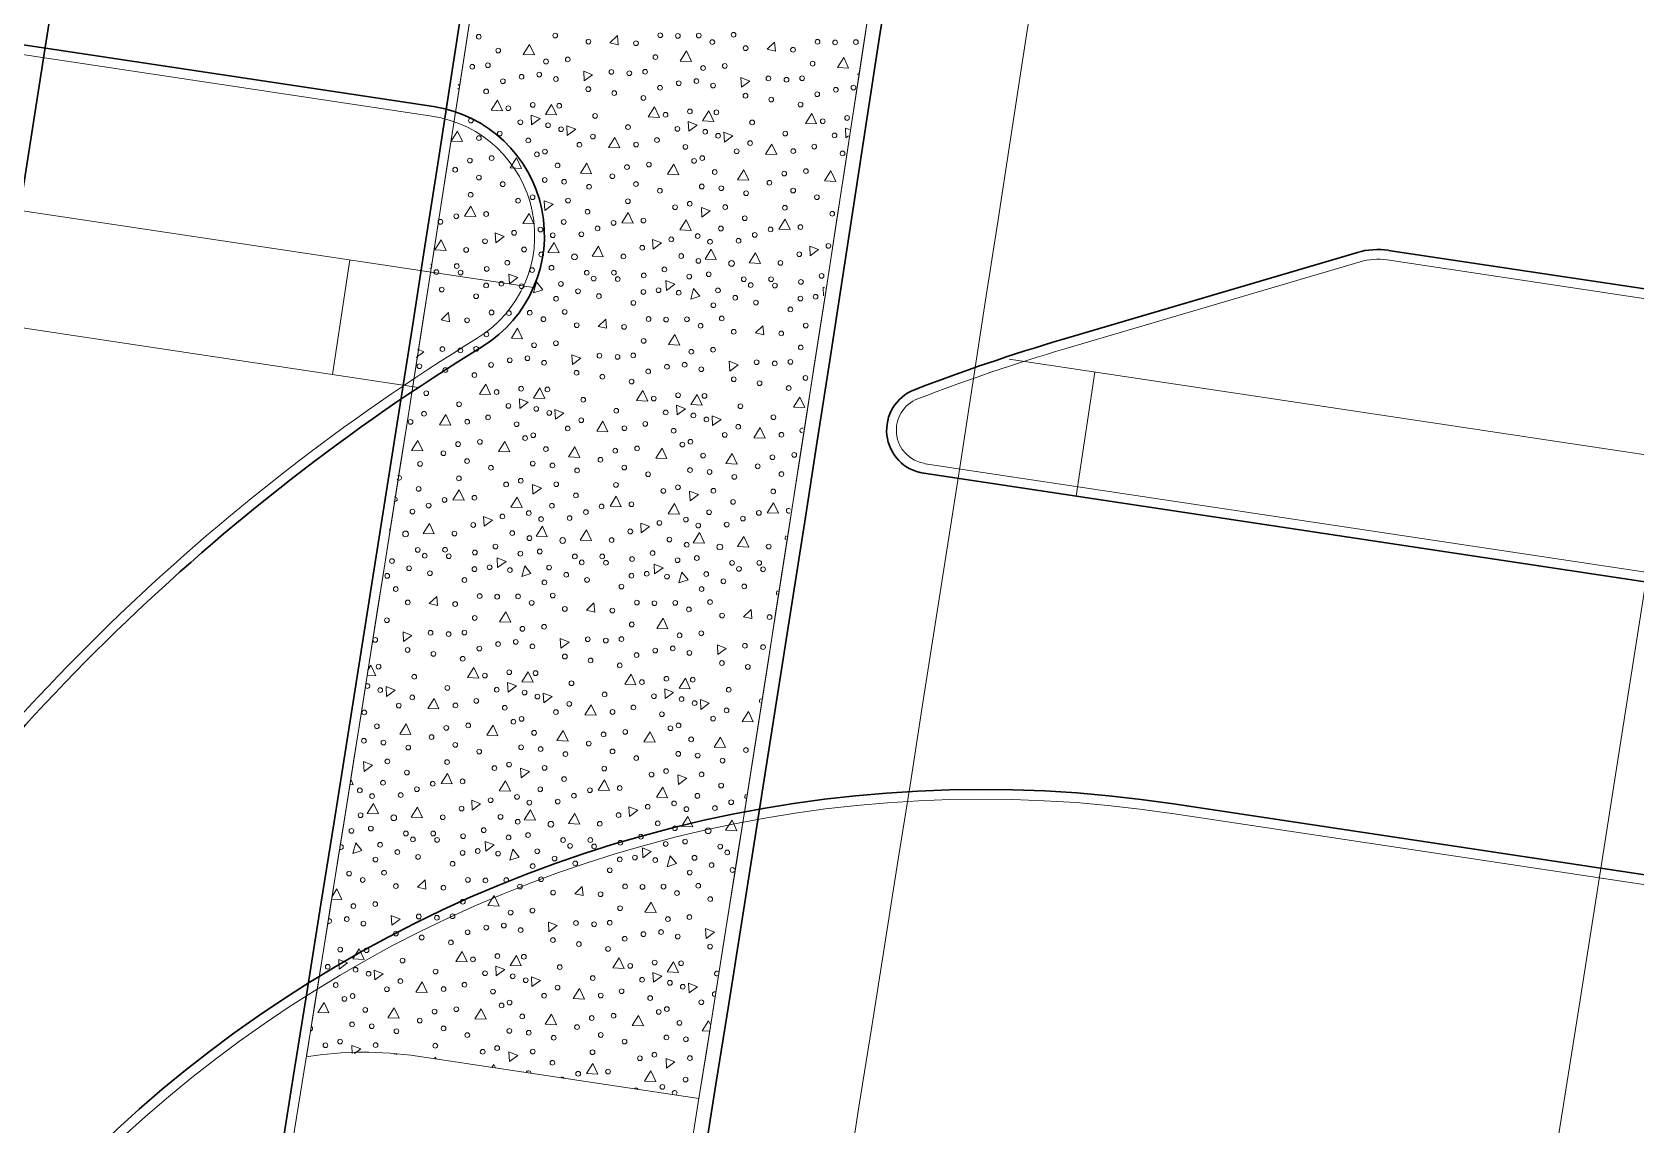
# Model space of a CAD drawing. Extents: x 2536801 to 2538856, y 7112140 to 7131569.
# Drawn here: x 2537604.8 to 2537715.5, y 7115310.7 to 7115386.2 of the extents above; entities that cross this region are included whole.
import ezdxf

# ---------------------------------------------------------------- set-up
doc = ezdxf.new("R2010")
doc.units = 0
doc.header["$LTSCALE"] = 100
doc.header["$MEASUREMENT"] = 0
for name, color, linetype, lineweight in [('D_BOC_FR', 3, 'Continuous', 13), ('D_BOC_MISC', 6, 'Continuous', 13), ('D_BOC_XST', 4, 'Continuous', 13), ('D_CTB_1', 2, 'Continuous', 0), ('D_EOS_FR', 3, 'Continuous', 30), ('D_EOS_ML', 7, 'Continuous', 30), ('D_EOT_ML', 7, 'Continuous', 13), ('D_FOC_FR', 3, 'Continuous', 30), ('D_FOC_XST', 4, 'Continuous', 30), ('D_RIPRAP_1', 7, 'Continuous', 0)]:
    doc.layers.add(name, color=color, linetype=linetype, lineweight=lineweight)

msp = doc.modelspace()

# ---------------------------------------------------------------- linework, layer by layer
at = {"layer": 'D_BOC_FR', "lineweight": 0}
msp.add_arc((2525324.55, 7117290.22), 12456.67, 348.651755, 355.423692, dxfattribs=at)
at = {"layer": 'D_BOC_MISC'}
for p, q in [((2537588.51, 7115376.19), (2537639.37, 7115368.54)), ((2537625.49, 7115362.54), (2537626.68, 7115370.45)), ((2537587.32, 7115368.28), (2537631.42, 7115361.64)), ((2537672.19, 7115363.6), (2537802.74, 7115343.94)), ((2537676.83, 7115354.13), (2537678.12, 7115362.7))]:
    msp.add_line(p, q, dxfattribs=at)
at = {"layer": 'D_BOC_XST', "lineweight": 0}
for p, q in [((2537568.54, 7115389.99), (2537632.36, 7115380.38)), ((2537698.29, 7115370.45), (2537779.76, 7115358.19)), ((2537676.05, 7115364.31), (2537696.42, 7115370.32)), ((2537666.4, 7115356.38), (2537798.18, 7115336.54)), ((2537683.44, 7115332.24), (2537801.04, 7115314.53))]:
    msp.add_line(p, q, dxfattribs=at)
for centre, radius, start, end in [((2537631.12, 7115372.14), 8.33, 301.6288, 81.4395), ((2537697.64, 7115366.17), 4.33, 81.4386, 106.4386), ((2537666.74, 7115358.69), 2.33, 111.1525, 261.4367)]:
    msp.add_arc(centre, radius, start, end, dxfattribs=at)
at = {"layer": 'D_BOC_XST', "lineweight": 0, "extrusion": (0, 0, -1)}
for centre, radius, start, end in [((-2537712.93, 7115239.31), 147.67, 33.3595, 58.3712), ((-2537712.93, 7115239.31), 130.33, 68.8475, 73.5614), ((-2537670.43, 7115245.88), 87.33, 9.4022, 98.5614)]:
    msp.add_arc(centre, radius, start, end, dxfattribs=at)
at = {"layer": 'D_CTB_1', "linetype": 'Continuous', "lineweight": 0, "ltscale": 0.025}
msp.add_arc((2526379.38, 7117111.1), 11414, 349.630773, 353.252801, dxfattribs=at)
at = {"layer": 'D_EOS_FR'}
msp.add_arc((2525324.55, 7117290.22), 12428, 348.659709, 355.177266, dxfattribs=at)
at = {"layer": 'D_EOS_ML'}
for radius, start, end in [(11485, 346.032105, 358.175075), (11515, 347.842935, 358.175075), (11415, 346.032105, 353.252801)]:
    msp.add_arc((2526379.38, 7117111.1), radius, start, end, dxfattribs=at)
at = {"layer": 'D_EOT_ML'}
for radius, start, end in [(11473, 346.032105, 358.175075), (11527, 347.842935, 358.175075), (11425, 346.032105, 353.252801)]:
    msp.add_arc((2526379.38, 7117111.1), radius, start, end, dxfattribs=at)
at = {"layer": 'D_FOC_FR'}
msp.add_arc((2525324.55, 7117290.22), 12456, 348.651755, 355.423692, dxfattribs=at)
at = {"layer": 'D_FOC_XST'}
for p, q in [((2537568.63, 7115390.65), (2537632.46, 7115381.04)), ((2537675.86, 7115364.95), (2537696.23, 7115370.96)), ((2537698.39, 7115371.11), (2537779.86, 7115358.85)), ((2537666.3, 7115355.72), (2537798.08, 7115335.88)), ((2537683.53, 7115332.9), (2537801.14, 7115315.19))]:
    msp.add_line(p, q, dxfattribs=at)
for centre, radius, start, end in [((2537631.12, 7115372.14), 9, 301.6288, 81.4386), ((2537697.64, 7115366.17), 5, 81.4386, 106.4386), ((2537666.74, 7115358.69), 3, 111.1525, 261.4386)]:
    msp.add_arc(centre, radius, start, end, dxfattribs=at)
at = {"layer": 'D_FOC_XST', "extrusion": (0, 0, -1)}
for centre, radius, start, end in [((-2537712.93, 7115239.31), 131, 68.8475, 73.5614), ((-2537712.93, 7115239.31), 147, 33.3595, 58.3712), ((-2537670.43, 7115245.88), 88, 9.4022, 98.5614)]:
    msp.add_arc(centre, radius, start, end, dxfattribs=at)
at = {"layer": 'D_RIPRAP_1', "color": 7, "linetype": 'Continuous', "lineweight": 0}
for p, q in [((2537644.64, 7115385.44), (2537645.16, 7115385.94)), ((2537645.16, 7115385.94), (2537645.22, 7115385.31)), ((2537645.22, 7115385.31), (2537644.64, 7115385.44)), ((2537655.49, 7115384.99), (2537656.01, 7115385.49)), ((2537656.07, 7115384.86), (2537655.49, 7115384.99)), ((2537656.01, 7115385.49), (2537656.07, 7115384.86)), ((2537632.99, 7115366.31), (2537633.5, 7115366.81)), ((2537633.56, 7115366.18), (2537632.99, 7115366.31)), ((2537633.5, 7115366.81), (2537633.56, 7115366.18)), ((2537643.83, 7115365.86), (2537644.35, 7115366.36)), ((2537644.35, 7115366.36), (2537644.41, 7115365.73)), ((2537654.68, 7115365.41), (2537655.2, 7115365.9)), ((2537655.2, 7115365.9), (2537655.26, 7115365.28)), ((2537644.41, 7115365.73), (2537643.83, 7115365.86)), ((2537655.26, 7115365.28), (2537654.68, 7115365.41)), ((2537632.17, 7115346.72), (2537632.69, 7115347.22)), ((2537632.69, 7115347.22), (2537632.75, 7115346.59)), ((2537632.75, 7115346.59), (2537632.17, 7115346.72)), ((2537643.02, 7115346.27), (2537643.54, 7115346.77)), ((2537643.6, 7115346.14), (2537643.02, 7115346.27)), ((2537643.54, 7115346.77), (2537643.6, 7115346.14)), ((2537653.87, 7115345.82), (2537654.38, 7115346.32)), ((2537654.38, 7115346.32), (2537654.44, 7115345.69)), ((2537654.44, 7115345.69), (2537653.87, 7115345.82)), ((2537631.36, 7115327.14), (2537631.88, 7115327.64)), ((2537631.88, 7115327.64), (2537631.94, 7115327.01)), ((2537642.21, 7115326.69), (2537642.72, 7115327.18)), ((2537642.72, 7115327.18), (2537642.79, 7115326.56)), ((2537631.94, 7115327.01), (2537631.36, 7115327.14)), ((2537642.79, 7115326.56), (2537642.21, 7115326.69))]:
    msp.add_line(p, q, dxfattribs=at)
at = {"layer": 'D_RIPRAP_1', "color": 7, "linetype": 'Continuous', "lineweight": 0, "flags": 128}
for points in [[(2537639.43, 7115384.6), (2537638.65, 7115384.63), (2537639.09, 7115385.33)], [(2537650.27, 7115384.15), (2537649.49, 7115384.18), (2537649.93, 7115384.88)], [(2537661.12, 7115383.7), (2537660.34, 7115383.73), (2537660.78, 7115384.43)], [(2537642.87, 7115382.82), (2537642.84, 7115383.49), (2537643.45, 7115383.24)], [(2537653.72, 7115382.37), (2537653.68, 7115383.04), (2537654.3, 7115382.79)], [(2537637.22, 7115380.74), (2537636.44, 7115380.78), (2537636.88, 7115381.47)], [(2537639.24, 7115379.78), (2537639.21, 7115380.45), (2537639.82, 7115380.21)], [(2537640.96, 7115380.46), (2537640.19, 7115380.5), (2537640.62, 7115381.19)], [(2537648.07, 7115380.29), (2537647.29, 7115380.33), (2537647.73, 7115381.02)], [(2537651.81, 7115380.01), (2537651.03, 7115380.05), (2537651.47, 7115380.74)], [(2537658.91, 7115379.84), (2537658.14, 7115379.87), (2537658.58, 7115380.57)], [(2537634.47, 7115378.63), (2537633.69, 7115378.66), (2537634.13, 7115379.35)], [(2537641.7, 7115379.04), (2537641.66, 7115379.71), (2537642.28, 7115379.47)], [(2537650.09, 7115379.33), (2537650.05, 7115380), (2537650.67, 7115379.76)], [(2537652.55, 7115378.59), (2537652.51, 7115379.26), (2537653.13, 7115379.02)], [(2537645.32, 7115378.18), (2537644.54, 7115378.21), (2537644.98, 7115378.9)], [(2537656.16, 7115377.73), (2537655.39, 7115377.76), (2537655.82, 7115378.45)], [(2537638.54, 7115376.77), (2537637.76, 7115376.81), (2537638.2, 7115377.5)], [(2537643.38, 7115376.4), (2537642.61, 7115376.43), (2537643.05, 7115377.13)], [(2537649.39, 7115376.32), (2537648.61, 7115376.36), (2537649.05, 7115377.05)], [(2537654.23, 7115375.95), (2537653.45, 7115375.98), (2537653.89, 7115376.68)], [(2537660.23, 7115375.87), (2537659.46, 7115375.9), (2537659.9, 7115376.6)], [(2537635.39, 7115373.44), (2537634.61, 7115373.47), (2537635.05, 7115374.17)], [(2537639.4, 7115372.94), (2537638.63, 7115372.97), (2537639.07, 7115373.66)], [(2537640.15, 7115373.86), (2537640.11, 7115374.53), (2537640.73, 7115374.29)], [(2537646.24, 7115372.99), (2537645.46, 7115373.02), (2537645.9, 7115373.72)], [(2537650.99, 7115373.41), (2537650.96, 7115374.08), (2537651.57, 7115373.84)], [(2537650.25, 7115372.49), (2537649.47, 7115372.52), (2537649.91, 7115373.21)], [(2537657.08, 7115372.54), (2537656.31, 7115372.57), (2537656.74, 7115373.27)], [(2537633.34, 7115371.11), (2537632.56, 7115371.15), (2537633, 7115371.84)], [(2537636.77, 7115371.64), (2537636.73, 7115372.31), (2537637.35, 7115372.07)], [(2537641.14, 7115370.93), (2537640.36, 7115370.96), (2537640.8, 7115371.65)], [(2537647.62, 7115371.19), (2537647.58, 7115371.86), (2537648.2, 7115371.62)], [(2537644.18, 7115370.66), (2537643.41, 7115370.7), (2537643.85, 7115371.39)], [(2537651.98, 7115370.48), (2537651.21, 7115370.51), (2537651.64, 7115371.2)], [(2537655.03, 7115370.21), (2537654.25, 7115370.25), (2537654.69, 7115370.94)], [(2537658.46, 7115370.74), (2537658.43, 7115371.41), (2537659.04, 7115371.17)], [(2537637.7, 7115368.8), (2537637.66, 7115369.47), (2537638.28, 7115369.23)], [(2537640.01, 7115368.39), (2537639.37, 7115368.18), (2537639.58, 7115368.93)], [(2537648.55, 7115368.35), (2537648.51, 7115369.02), (2537649.13, 7115368.78)], [(2537650.85, 7115367.94), (2537650.22, 7115367.73), (2537650.42, 7115368.48)], [(2537638.61, 7115365.01), (2537637.84, 7115365.05), (2537638.27, 7115365.74)], [(2537649.46, 7115364.56), (2537648.68, 7115364.6), (2537649.12, 7115365.29)], [(2537642.06, 7115363.23), (2537642.02, 7115363.9), (2537642.64, 7115363.66)], [(2537652.91, 7115362.78), (2537652.87, 7115363.45), (2537653.49, 7115363.21)], [(2537636.41, 7115361.16), (2537635.63, 7115361.19), (2537636.07, 7115361.88)], [(2537640.15, 7115360.88), (2537639.37, 7115360.91), (2537639.81, 7115361.61)], [(2537638.43, 7115360.2), (2537638.39, 7115360.87), (2537639.01, 7115360.63)], [(2537647.26, 7115360.71), (2537646.48, 7115360.74), (2537646.92, 7115361.43)], [(2537649.28, 7115359.75), (2537649.24, 7115360.42), (2537649.86, 7115360.18)], [(2537651, 7115360.43), (2537650.22, 7115360.46), (2537650.66, 7115361.15)], [(2537658.1, 7115360.26), (2537657.32, 7115360.29), (2537657.76, 7115360.98)], [(2537633.66, 7115359.04), (2537632.88, 7115359.07), (2537633.32, 7115359.77)], [(2537640.89, 7115359.46), (2537640.85, 7115360.13), (2537641.47, 7115359.88)], [(2537644.5, 7115358.59), (2537643.73, 7115358.62), (2537644.16, 7115359.32)], [(2537651.73, 7115359.01), (2537651.7, 7115359.68), (2537652.31, 7115359.43)], [(2537655.35, 7115358.14), (2537654.57, 7115358.17), (2537655.01, 7115358.87)], [(2537631.73, 7115357.26), (2537630.95, 7115357.3), (2537631.39, 7115357.99)], [(2537637.73, 7115357.19), (2537636.95, 7115357.22), (2537637.39, 7115357.91)], [(2537642.57, 7115356.81), (2537641.79, 7115356.85), (2537642.23, 7115357.54)], [(2537648.57, 7115356.74), (2537647.8, 7115356.77), (2537648.24, 7115357.46)], [(2537653.42, 7115356.36), (2537652.64, 7115356.4), (2537653.08, 7115357.09)], [(2537639.33, 7115354.27), (2537639.3, 7115354.94), (2537639.91, 7115354.7)], [(2537634.58, 7115353.86), (2537633.8, 7115353.89), (2537634.24, 7115354.58)], [(2537638.59, 7115353.35), (2537637.81, 7115353.38), (2537638.25, 7115354.08)], [(2537645.42, 7115353.41), (2537644.65, 7115353.44), (2537645.08, 7115354.13)], [(2537650.18, 7115353.82), (2537650.14, 7115354.49), (2537650.76, 7115354.25)], [(2537635.96, 7115352.06), (2537635.92, 7115352.73), (2537636.54, 7115352.49)], [(2537649.44, 7115352.9), (2537648.66, 7115352.93), (2537649.1, 7115353.63)], [(2537656.27, 7115352.96), (2537655.49, 7115352.99), (2537655.93, 7115353.68)], [(2537632.52, 7115351.53), (2537631.75, 7115351.56), (2537632.19, 7115352.26)], [(2537640.32, 7115351.34), (2537639.55, 7115351.37), (2537639.98, 7115352.07)], [(2537643.37, 7115351.08), (2537642.59, 7115351.11), (2537643.03, 7115351.81)], [(2537646.8, 7115351.61), (2537646.77, 7115352.28), (2537647.38, 7115352.04)], [(2537651.17, 7115350.89), (2537650.39, 7115350.92), (2537650.83, 7115351.62)], [(2537654.22, 7115350.63), (2537653.44, 7115350.66), (2537653.88, 7115351.35)], [(2537636.89, 7115349.22), (2537636.85, 7115349.89), (2537637.47, 7115349.64)], [(2537639.19, 7115348.81), (2537638.56, 7115348.6), (2537638.76, 7115349.34)], [(2537647.73, 7115348.77), (2537647.7, 7115349.44), (2537648.31, 7115349.19)], [(2537650.04, 7115348.36), (2537649.4, 7115348.15), (2537649.61, 7115348.89)], [(2537637.8, 7115345.43), (2537637.02, 7115345.46), (2537637.46, 7115346.16)], [(2537648.65, 7115344.98), (2537647.87, 7115345.01), (2537648.31, 7115345.71)], [(2537630.4, 7115344.1), (2537630.36, 7115344.77), (2537630.98, 7115344.52)], [(2537641.25, 7115343.65), (2537641.21, 7115344.32), (2537641.83, 7115344.07)], [(2537652.09, 7115343.2), (2537652.06, 7115343.87), (2537652.67, 7115343.62)], [(2537635.6, 7115341.57), (2537634.82, 7115341.61), (2537635.26, 7115342.3)], [(2537639.34, 7115341.29), (2537638.56, 7115341.33), (2537639, 7115342.02)], [(2537646.44, 7115341.12), (2537645.66, 7115341.15), (2537646.1, 7115341.85)], [(2537650.18, 7115340.84), (2537649.41, 7115340.88), (2537649.85, 7115341.57)], [(2537629.23, 7115340.32), (2537629.19, 7115340.99), (2537629.81, 7115340.75)], [(2537637.62, 7115340.61), (2537637.58, 7115341.28), (2537638.2, 7115341.04)], [(2537640.07, 7115339.87), (2537640.04, 7115340.54), (2537640.66, 7115340.3)], [(2537648.46, 7115340.16), (2537648.43, 7115340.83), (2537649.04, 7115340.59)], [(2537632.84, 7115339.46), (2537632.07, 7115339.49), (2537632.51, 7115340.18)], [(2537643.69, 7115339.01), (2537642.91, 7115339.04), (2537643.35, 7115339.73)], [(2537650.92, 7115339.42), (2537650.89, 7115340.09), (2537651.5, 7115339.85)], [(2537630.91, 7115337.68), (2537630.13, 7115337.71), (2537630.57, 7115338.41)], [(2537636.91, 7115337.6), (2537636.14, 7115337.63), (2537636.58, 7115338.33)], [(2537654.54, 7115338.56), (2537653.76, 7115338.59), (2537654.2, 7115339.28)], [(2537641.76, 7115337.23), (2537640.98, 7115337.26), (2537641.42, 7115337.96)], [(2537647.76, 7115337.15), (2537646.98, 7115337.18), (2537647.42, 7115337.88)], [(2537652.61, 7115336.78), (2537651.83, 7115336.81), (2537652.27, 7115337.51)], [(2537627.67, 7115335.14), (2537627.64, 7115335.81), (2537628.25, 7115335.57)], [(2537633.76, 7115334.27), (2537632.99, 7115334.3), (2537633.43, 7115335)], [(2537638.52, 7115334.69), (2537638.48, 7115335.36), (2537639.1, 7115335.12)], [(2537649.37, 7115334.24), (2537649.33, 7115334.91), (2537649.95, 7115334.67)], [(2537637.78, 7115333.77), (2537637, 7115333.8), (2537637.44, 7115334.49)], [(2537644.61, 7115333.82), (2537643.83, 7115333.85), (2537644.27, 7115334.55)], [(2537648.62, 7115333.32), (2537647.85, 7115333.35), (2537648.29, 7115334.04)], [(2537628.66, 7115332.21), (2537627.89, 7115332.24), (2537628.33, 7115332.93)], [(2537635.14, 7115332.47), (2537635.11, 7115333.14), (2537635.72, 7115332.9)], [(2537645.99, 7115332.02), (2537645.95, 7115332.69), (2537646.57, 7115332.45)], [(2537631.71, 7115331.94), (2537630.93, 7115331.98), (2537631.37, 7115332.67)], [(2537639.51, 7115331.76), (2537638.73, 7115331.79), (2537639.17, 7115332.48)], [(2537642.56, 7115331.49), (2537641.78, 7115331.53), (2537642.22, 7115332.22)], [(2537650.36, 7115331.31), (2537649.58, 7115331.34), (2537650.02, 7115332.03)], [(2537653.4, 7115331.04), (2537652.63, 7115331.08), (2537653.07, 7115331.77)], [(2537627.53, 7115329.67), (2537626.9, 7115329.46), (2537627.1, 7115330.21)], [(2537636.07, 7115329.63), (2537636.04, 7115330.3), (2537636.66, 7115330.06)], [(2537638.38, 7115329.22), (2537637.74, 7115329.01), (2537637.95, 7115329.76)], [(2537646.92, 7115329.18), (2537646.89, 7115329.85), (2537647.5, 7115329.61)], [(2537649.23, 7115328.77), (2537648.59, 7115328.56), (2537648.8, 7115329.31)], [(2537636.99, 7115325.84), (2537636.21, 7115325.88), (2537636.65, 7115326.57)], [(2537647.83, 7115325.39), (2537647.06, 7115325.43), (2537647.5, 7115326.12)], [(2537629.59, 7115324.51), (2537629.55, 7115325.18), (2537630.17, 7115324.94)], [(2537640.43, 7115324.06), (2537640.4, 7115324.73), (2537641.01, 7115324.49)], [(2537651.28, 7115323.61), (2537651.24, 7115324.28), (2537651.86, 7115324.04)], [(2537627.68, 7115322.16), (2537626.9, 7115322.19), (2537627.34, 7115322.89)], [(2537625.96, 7115321.48), (2537625.92, 7115322.15), (2537626.54, 7115321.91)], [(2537634.78, 7115321.99), (2537634.01, 7115322.02), (2537634.44, 7115322.71)], [(2537636.8, 7115321.03), (2537636.77, 7115321.7), (2537637.38, 7115321.46)], [(2537638.52, 7115321.71), (2537637.75, 7115321.74), (2537638.19, 7115322.43)], [(2537645.63, 7115321.54), (2537644.85, 7115321.57), (2537645.29, 7115322.26)], [(2537649.37, 7115321.26), (2537648.59, 7115321.29), (2537649.03, 7115321.98)], [(2537628.42, 7115320.74), (2537628.38, 7115321.41), (2537629, 7115321.16)], [(2537632.03, 7115319.87), (2537631.25, 7115319.9), (2537631.69, 7115320.6)], [(2537639.26, 7115320.29), (2537639.23, 7115320.96), (2537639.84, 7115320.71)], [(2537647.65, 7115320.58), (2537647.61, 7115321.25), (2537648.23, 7115321.01)], [(2537642.88, 7115319.42), (2537642.1, 7115319.45), (2537642.54, 7115320.15)], [(2537650.11, 7115319.84), (2537650.07, 7115320.51), (2537650.69, 7115320.26)], [(2537625.25, 7115318.47), (2537624.48, 7115318.5), (2537624.92, 7115319.19)], [(2537630.1, 7115318.09), (2537629.32, 7115318.13), (2537629.76, 7115318.82)], [(2537636.1, 7115318.02), (2537635.32, 7115318.05), (2537635.76, 7115318.74)], [(2537640.95, 7115317.64), (2537640.17, 7115317.68), (2537640.61, 7115318.37)], [(2537646.95, 7115317.57), (2537646.17, 7115317.6), (2537646.61, 7115318.29)], [(2537637.71, 7115315.1), (2537637.67, 7115315.77), (2537638.29, 7115315.53)], [(2537648.55, 7115314.65), (2537648.52, 7115315.32), (2537649.13, 7115315.08)], [(2537643.8, 7115314.24), (2537643.02, 7115314.27), (2537643.46, 7115314.96)], [(2537647.81, 7115313.73), (2537647.03, 7115313.76), (2537647.47, 7115314.46)]]:
    msp.add_lwpolyline(points, close=True, dxfattribs=at)
for points in [[(2537661.11, 7115379.01), (2537660.93, 7115378.88), (2537660.9, 7115379.55), (2537661.17, 7115379.45)], [(2537659.39, 7115367.96), (2537659.36, 7115368.57), (2537659.48, 7115368.52)], [(2537631.35, 7115364.28), (2537631.79, 7115364.11), (2537631.26, 7115363.72)], [(2537629.43, 7115351.89), (2537629.48, 7115351.79), (2537629.41, 7115351.79)], [(2537627.91, 7115342.09), (2537628.15, 7115342.47), (2537628.49, 7115341.74), (2537627.86, 7115341.77)], [(2537626.75, 7115334.61), (2537626.93, 7115334.22), (2537626.69, 7115334.23)], [(2537625.45, 7115326.46), (2537625.8, 7115327.02), (2537626.14, 7115326.29), (2537625.43, 7115326.32)], [(2537651.51, 7115317.21), (2537651.02, 7115317.23), (2537651.45, 7115317.92), (2537651.58, 7115317.65)], [(2537626.86, 7115315.65), (2537626.82, 7115316.22), (2537627.44, 7115315.98), (2537627.01, 7115315.66)], [(2537632.54, 7115315.29), (2537632.61, 7115315.41), (2537632.68, 7115315.27)], [(2537636.49, 7115314.7), (2537636.63, 7115314.91), (2537636.74, 7115314.66)]]:
    msp.add_lwpolyline(points, dxfattribs=at)
at = {"layer": 'D_RIPRAP_1', "color": 7, "lineweight": 0, "flags": 128}
msp.add_lwpolyline([(2537631.37, 7115315.47), (2537650.79, 7115312.55)], dxfattribs=at)
at = {"layer": 'D_RIPRAP_1', "color": 7, "linetype": 'Continuous', "lineweight": 0}
for centre, radius in [((2537635.59, 7115385.86), 0.163), ((2537640.87, 7115385.94), 0.163), ((2537648.12, 7115385.96), 0.163), ((2537649.33, 7115385.92), 0.163), ((2537650.77, 7115385.94), 0.163), ((2537653.18, 7115386), 0.163), ((2537636.93, 7115384.9), 0.163), ((2537643.16, 7115385.52), 0.163), ((2537646.44, 7115385.41), 0.163), ((2537651.71, 7115385.49), 0.163), ((2537654.01, 7115385.07), 0.163), ((2537657.28, 7115384.96), 0.163), ((2537658.97, 7115385.51), 0.163), ((2537660.18, 7115385.47), 0.163), ((2537661.62, 7115385.49), 0.163), ((2537635.14, 7115383.79), 0.163), ((2537636.22, 7115383.89), 0.163), ((2537640.23, 7115384.15), 0.163), ((2537641.73, 7115384.29), 0.163), ((2537647.78, 7115384.45), 0.163), ((2537651.07, 7115383.7), 0.163), ((2537652.57, 7115383.84), 0.163), ((2537658.63, 7115384), 0.163), ((2537637.26, 7115382.79), 0.163), ((2537638.54, 7115383.1), 0.163), ((2537639.76, 7115383.25), 0.163), ((2537640.91, 7115382.94), 0.163), ((2537644.74, 7115383.43), 0.163), ((2537645.98, 7115383.34), 0.163), ((2537647.07, 7115383.44), 0.163), ((2537649.39, 7115382.65), 0.163), ((2537650.61, 7115382.8), 0.163), ((2537651.76, 7115382.49), 0.163), ((2537655.58, 7115382.98), 0.163), ((2537656.83, 7115382.89), 0.163), ((2537657.91, 7115382.99), 0.163), ((2537661.45, 7115382.35), 0.163), ((2537636.1, 7115382.08), 0.163), ((2537643.15, 7115382.24), 0.163), ((2537644.94, 7115381.97), 0.163), ((2537646.95, 7115381.63), 0.163), ((2537648.1, 7115382.34), 0.163), ((2537654, 7115381.79), 0.163), ((2537655.78, 7115381.52), 0.163), ((2537658.95, 7115381.89), 0.163), ((2537660.24, 7115382.2), 0.163), ((2537637.63, 7115380.92), 0.163), ((2537639.32, 7115381.15), 0.163), ((2537641.14, 7115381.09), 0.163), ((2537643.62, 7115380.39), 0.163), ((2537648.48, 7115380.47), 0.163), ((2537650.16, 7115380.7), 0.163), ((2537651.99, 7115380.64), 0.163), ((2537657.8, 7115381.18), 0.163), ((2537661.01, 7115380.25), 0.163), ((2537635.05, 7115380.07), 0.163), ((2537637.04, 7115379.17), 0.163), ((2537638.46, 7115379.96), 0.163), ((2537640.37, 7115379.75), 0.163), ((2537641.27, 7115379.47), 0.163), ((2537645.89, 7115379.62), 0.163), ((2537649.3, 7115379.5), 0.163), ((2537651.22, 7115379.3), 0.163), ((2537652.11, 7115379.02), 0.163), ((2537654.46, 7115379.94), 0.163), ((2537656.74, 7115379.17), 0.163), ((2537659.33, 7115380.02), 0.163), ((2537660.15, 7115379.05), 0.163), ((2537635.6, 7115378.86), 0.163), ((2537639.01, 7115378.7), 0.163), ((2537640.16, 7115377.93), 0.163), ((2537642.54, 7115378.4), 0.163), ((2537643.47, 7115378.97), 0.163), ((2537646.45, 7115378.41), 0.163), ((2537647.89, 7115378.72), 0.163), ((2537649.85, 7115378.25), 0.163), ((2537653.39, 7115377.95), 0.163), ((2537654.32, 7115378.52), 0.163), ((2537657.3, 7115377.96), 0.163), ((2537658.74, 7115378.27), 0.163), ((2537634.98, 7115377.31), 0.163), ((2537636.48, 7115377.48), 0.163), ((2537639.6, 7115377.74), 0.163), ((2537641.03, 7115376.97), 0.163), ((2537645.82, 7115376.86), 0.163), ((2537647.33, 7115377.03), 0.163), ((2537650.45, 7115377.29), 0.163), ((2537651.01, 7115377.48), 0.163), ((2537660.7, 7115377.8), 0.163), ((2537633.96, 7115376.68), 0.163), ((2537635.6, 7115376.14), 0.163), ((2537640.14, 7115375.97), 0.163), ((2537641.48, 7115375.85), 0.163), ((2537644.81, 7115376.23), 0.163), ((2537651.88, 7115376.52), 0.163), ((2537655.65, 7115375.78), 0.163), ((2537656.67, 7115376.41), 0.163), ((2537658.17, 7115376.58), 0.163), ((2537635.03, 7115374.95), 0.163), ((2537637.24, 7115375.68), 0.163), ((2537639.3, 7115374.78), 0.163), ((2537643.2, 7115375.5), 0.163), ((2537646.44, 7115375.69), 0.163), ((2537648.09, 7115375.23), 0.163), ((2537650.98, 7115375.52), 0.163), ((2537652.33, 7115375.4), 0.163), ((2537654.04, 7115375.05), 0.163), ((2537657.29, 7115375.24), 0.163), ((2537658.93, 7115374.78), 0.163), ((2537636.1, 7115373.62), 0.163), ((2537638.3, 7115374.54), 0.163), ((2537641.75, 7115374.55), 0.163), ((2537643.1, 7115373.78), 0.163), ((2537645.88, 7115374.5), 0.163), ((2537649.14, 7115374.09), 0.163), ((2537650.15, 7115374.33), 0.163), ((2537652.6, 7115374.1), 0.163), ((2537656.72, 7115374.05), 0.163), ((2537659.99, 7115373.64), 0.163), ((2537632.94, 7115373.08), 0.163), ((2537634.04, 7115373.46), 0.163), ((2537639.85, 7115372.55), 0.163), ((2537641.45, 7115373.07), 0.163), ((2537643.79, 7115372.63), 0.163), ((2537644.89, 7115373.01), 0.163), ((2537646.95, 7115373.17), 0.163), ((2537652.3, 7115372.62), 0.163), ((2537653.95, 7115373.33), 0.163), ((2537655.73, 7115372.56), 0.163), ((2537657.79, 7115372.72), 0.163), ((2537636.02, 7115371.74), 0.163), ((2537638.03, 7115372.32), 0.163), ((2537640.7, 7115372.15), 0.163), ((2537642.67, 7115372.22), 0.163), ((2537646.87, 7115371.29), 0.163), ((2537648.88, 7115371.87), 0.163), ((2537650.7, 7115372.1), 0.163), ((2537651.55, 7115371.7), 0.163), ((2537653.52, 7115371.77), 0.163), ((2537654.64, 7115372.18), 0.163), ((2537659.72, 7115371.42), 0.163), ((2537634.72, 7115371.14), 0.163), ((2537637.56, 7115370.25), 0.163), ((2537638.72, 7115371.17), 0.163), ((2537639.9, 7115370.83), 0.163), ((2537642.2, 7115370.66), 0.199), ((2537645.57, 7115370.69), 0.163), ((2537649.56, 7115370.72), 0.163), ((2537650.75, 7115370.38), 0.163), ((2537653.04, 7115370.21), 0.199), ((2537656.41, 7115370.24), 0.163), ((2537657.71, 7115370.84), 0.163), ((2537632.67, 7115369.61), 0.163), ((2537634.07, 7115370.02), 0.163), ((2537634.33, 7115369.58), 0.163), ((2537636.14, 7115369.83), 0.163), ((2537639.27, 7115369.75), 0.163), ((2537640.61, 7115369.91), 0.163), ((2537643.04, 7115369.57), 0.163), ((2537643.52, 7115369.16), 0.163), ((2537644.92, 7115369.57), 0.163), ((2537645.18, 7115369.13), 0.163), ((2537646.98, 7115369.38), 0.163), ((2537648.4, 7115369.8), 0.163), ((2537650.12, 7115369.3), 0.163), ((2537651.46, 7115369.46), 0.163), ((2537653.88, 7115369.12), 0.163), ((2537655.77, 7115369.12), 0.163), ((2537659.25, 7115369.35), 0.163), ((2537633.03, 7115368.4), 0.163), ((2537636.1, 7115368.69), 0.163), ((2537637.15, 7115368.81), 0.163), ((2537638.55, 7115368.63), 0.163), ((2537641.26, 7115368.79), 0.163), ((2537642.44, 7115368.29), 0.163), ((2537646.95, 7115368.24), 0.163), ((2537648, 7115368.36), 0.163), ((2537649.39, 7115368.18), 0.163), ((2537652.1, 7115368.34), 0.163), ((2537654.36, 7115368.71), 0.163), ((2537656.03, 7115368.68), 0.163), ((2537657.83, 7115368.93), 0.163), ((2537635.41, 7115367.94), 0.163), ((2537640.93, 7115367.77), 0.163), ((2537641.52, 7115366.86), 0.163), ((2537643.88, 7115367.95), 0.163), ((2537646.26, 7115367.48), 0.163), ((2537651.78, 7115367.32), 0.163), ((2537653.29, 7115367.84), 0.163), ((2537654.72, 7115367.5), 0.163), ((2537657.1, 7115367.03), 0.163), ((2537657.79, 7115367.78), 0.163), ((2537658.84, 7115367.91), 0.163), ((2537634.78, 7115366.28), 0.163), ((2537636.47, 7115366.82), 0.163), ((2537637.67, 7115366.78), 0.163), ((2537639.11, 7115366.8), 0.163), ((2537640.05, 7115366.36), 0.163), ((2537642.35, 7115365.94), 0.163), ((2537645.62, 7115365.83), 0.163), ((2537647.31, 7115366.37), 0.163), ((2537648.52, 7115366.33), 0.163), ((2537649.96, 7115366.35), 0.163), ((2537650.9, 7115365.91), 0.163), ((2537652.36, 7115366.41), 0.163), ((2537658.16, 7115365.92), 0.163), ((2537636.12, 7115365.31), 0.163), ((2537640.91, 7115364.7), 0.163), ((2537646.97, 7115364.86), 0.163), ((2537653.19, 7115365.49), 0.163), ((2537656.47, 7115365.38), 0.163), ((2537633.08, 7115364.29), 0.163), ((2537634.32, 7115364.2), 0.163), ((2537635.41, 7115364.31), 0.163), ((2537638.95, 7115363.66), 0.163), ((2537639.41, 7115364.56), 0.163), ((2537643.92, 7115363.84), 0.163), ((2537645.17, 7115363.75), 0.163), ((2537646.25, 7115363.86), 0.163), ((2537650.26, 7115364.11), 0.163), ((2537651.76, 7115364.25), 0.163), ((2537657.81, 7115364.41), 0.163), ((2537631.49, 7115363.11), 0.163), ((2537633.28, 7115362.84), 0.163), ((2537635.29, 7115362.5), 0.163), ((2537636.44, 7115363.2), 0.163), ((2537637.73, 7115363.52), 0.163), ((2537640.1, 7115363.35), 0.163), ((2537642.34, 7115362.66), 0.163), ((2537647.29, 7115362.75), 0.163), ((2537648.58, 7115363.07), 0.163), ((2537649.8, 7115363.21), 0.163), ((2537650.95, 7115362.9), 0.163), ((2537654.77, 7115363.39), 0.163), ((2537656.02, 7115363.3), 0.163), ((2537657.1, 7115363.41), 0.163), ((2537636.82, 7115361.33), 0.163), ((2537638.51, 7115361.56), 0.163), ((2537640.33, 7115361.51), 0.163), ((2537644.12, 7115362.39), 0.163), ((2537646.14, 7115362.05), 0.163), ((2537653.19, 7115362.21), 0.163), ((2537654.97, 7115361.94), 0.163), ((2537656.98, 7115361.6), 0.163), ((2537658.14, 7115362.3), 0.163), ((2537631.96, 7115361.25), 0.163), ((2537634.23, 7115360.49), 0.163), ((2537637.64, 7115360.37), 0.163), ((2537642.8, 7115360.8), 0.163), ((2537647.67, 7115360.88), 0.163), ((2537649.35, 7115361.11), 0.163), ((2537651.17, 7115361.06), 0.163), ((2537653.65, 7115360.35), 0.163), ((2537630.88, 7115359.27), 0.163), ((2537631.81, 7115359.83), 0.163), ((2537634.79, 7115359.28), 0.163), ((2537636.23, 7115359.58), 0.163), ((2537638.2, 7115359.11), 0.163), ((2537639.56, 7115360.16), 0.163), ((2537640.45, 7115359.89), 0.163), ((2537642.66, 7115359.38), 0.163), ((2537645.08, 7115360.04), 0.163), ((2537647.08, 7115359.13), 0.163), ((2537648.49, 7115359.92), 0.163), ((2537650.4, 7115359.71), 0.163), ((2537651.3, 7115359.44), 0.163), ((2537655.93, 7115359.59), 0.163), ((2537638.79, 7115358.15), 0.163), ((2537639.35, 7115358.35), 0.163), ((2537641.73, 7115358.82), 0.163), ((2537645.64, 7115358.83), 0.163), ((2537649.04, 7115358.66), 0.163), ((2537652.57, 7115358.37), 0.163), ((2537653.5, 7115358.93), 0.163), ((2537656.48, 7115358.38), 0.163), ((2537633.15, 7115357.1), 0.163), ((2537634.16, 7115357.73), 0.163), ((2537635.67, 7115357.89), 0.163), ((2537640.22, 7115357.39), 0.163), ((2537645.01, 7115357.28), 0.163), ((2537646.52, 7115357.44), 0.163), ((2537649.64, 7115357.7), 0.163), ((2537650.2, 7115357.9), 0.163), ((2537651.07, 7115356.94), 0.163), ((2537657.36, 7115356.99), 0.163), ((2537631.54, 7115356.37), 0.163), ((2537634.78, 7115356.56), 0.163), ((2537636.43, 7115356.1), 0.163), ((2537639.32, 7115356.39), 0.163), ((2537640.67, 7115356.26), 0.163), ((2537642.38, 7115355.92), 0.163), ((2537643.99, 7115356.65), 0.163), ((2537645.63, 7115356.11), 0.163), ((2537650.17, 7115355.94), 0.163), ((2537651.52, 7115355.81), 0.163), ((2537654.84, 7115356.2), 0.163), ((2537655.86, 7115356.83), 0.163), ((2537634.22, 7115355.37), 0.163), ((2537637.48, 7115354.95), 0.163), ((2537638.49, 7115355.2), 0.163), ((2537640.94, 7115354.96), 0.163), ((2537645.06, 7115354.92), 0.163), ((2537647.28, 7115355.65), 0.163), ((2537649.34, 7115354.75), 0.163), ((2537653.23, 7115355.47), 0.163), ((2537656.48, 7115355.66), 0.163), ((2537631.44, 7115354.64), 0.163), ((2537633.23, 7115353.88), 0.163), ((2537635.29, 7115354.03), 0.163), ((2537642.29, 7115354.19), 0.163), ((2537646.13, 7115353.58), 0.163), ((2537648.33, 7115354.5), 0.163), ((2537651.79, 7115354.51), 0.163), ((2537653.14, 7115353.74), 0.163), ((2537655.91, 7115354.47), 0.163), ((2537631.01, 7115353.08), 0.163), ((2537632.13, 7115353.49), 0.163), ((2537637.22, 7115352.74), 0.163), ((2537639.04, 7115352.97), 0.163), ((2537639.89, 7115352.56), 0.163), ((2537640.64, 7115353.48), 0.163), ((2537641.86, 7115352.63), 0.163), ((2537642.98, 7115353.04), 0.163), ((2537644.07, 7115353.43), 0.163), ((2537649.89, 7115352.52), 0.163), ((2537651.49, 7115353.03), 0.163), ((2537653.82, 7115352.59), 0.163), ((2537654.92, 7115352.98), 0.163), ((2537630.54, 7115351.53), 0.199), ((2537633.91, 7115351.56), 0.163), ((2537635.21, 7115352.15), 0.163), ((2537637.9, 7115351.59), 0.163), ((2537646.05, 7115351.7), 0.163), ((2537648.06, 7115352.29), 0.163), ((2537650.74, 7115352.11), 0.163), ((2537652.7, 7115352.18), 0.163), ((2537631.38, 7115350.43), 0.163), ((2537633.26, 7115350.44), 0.163), ((2537635.32, 7115350.25), 0.163), ((2537636.74, 7115350.66), 0.163), ((2537639.09, 7115351.24), 0.163), ((2537639.8, 7115350.32), 0.163), ((2537641.38, 7115351.08), 0.199), ((2537644.76, 7115351.11), 0.163), ((2537648.75, 7115351.14), 0.163), ((2537649.94, 7115350.79), 0.163), ((2537652.23, 7115350.63), 0.199), ((2537655.6, 7115350.66), 0.163), ((2537629.6, 7115349.66), 0.163), ((2537630.78, 7115349.16), 0.163), ((2537631.86, 7115350.03), 0.163), ((2537633.52, 7115349.99), 0.163), ((2537636.34, 7115349.23), 0.163), ((2537638.46, 7115350.17), 0.163), ((2537640.44, 7115349.21), 0.163), ((2537642.22, 7115349.98), 0.163), ((2537642.7, 7115349.57), 0.163), ((2537644.11, 7115349.98), 0.163), ((2537644.37, 7115349.54), 0.163), ((2537646.17, 7115349.8), 0.163), ((2537647.59, 7115350.21), 0.163), ((2537649.31, 7115349.72), 0.163), ((2537650.64, 7115349.87), 0.163), ((2537653.07, 7115349.53), 0.163), ((2537654.95, 7115349.53), 0.163), ((2537629.27, 7115348.64), 0.163), ((2537632.22, 7115348.82), 0.163), ((2537634.6, 7115348.35), 0.163), ((2537635.29, 7115349.1), 0.163), ((2537637.74, 7115349.04), 0.163), ((2537640.12, 7115348.18), 0.163), ((2537641.63, 7115348.71), 0.163), ((2537643.06, 7115348.36), 0.163), ((2537646.13, 7115348.65), 0.163), ((2537647.18, 7115348.78), 0.163), ((2537648.58, 7115348.59), 0.163), ((2537651.29, 7115348.76), 0.163), ((2537652.48, 7115348.26), 0.163), ((2537653.55, 7115349.12), 0.163), ((2537655.21, 7115349.09), 0.163), ((2537629.86, 7115347.73), 0.163), ((2537635.65, 7115347.24), 0.163), ((2537636.86, 7115347.2), 0.163), ((2537638.3, 7115347.22), 0.163), ((2537640.7, 7115347.28), 0.163), ((2537645.44, 7115347.9), 0.163), ((2537650.97, 7115347.73), 0.163), ((2537653.91, 7115347.91), 0.163), ((2537630.69, 7115346.8), 0.163), ((2537633.96, 7115346.69), 0.163), ((2537639.24, 7115346.77), 0.163), ((2537641.53, 7115346.35), 0.163), ((2537644.81, 7115346.24), 0.163), ((2537646.5, 7115346.79), 0.163), ((2537647.71, 7115346.75), 0.163), ((2537649.15, 7115346.77), 0.163), ((2537650.09, 7115346.32), 0.163), ((2537651.55, 7115346.83), 0.163), ((2537652.38, 7115345.9), 0.163), ((2537629.25, 7115345.57), 0.163), ((2537632.26, 7115344.71), 0.163), ((2537634.6, 7115344.72), 0.163), ((2537635.31, 7115345.73), 0.163), ((2537638.6, 7115344.98), 0.163), ((2537640.1, 7115345.12), 0.163), ((2537646.15, 7115345.28), 0.163), ((2537655.66, 7115345.79), 0.163), ((2537628.44, 7115344.22), 0.163), ((2537633.51, 7115344.62), 0.163), ((2537635.63, 7115343.62), 0.163), ((2537636.92, 7115343.93), 0.163), ((2537638.14, 7115344.08), 0.163), ((2537639.29, 7115343.77), 0.163), ((2537643.11, 7115344.26), 0.163), ((2537644.36, 7115344.17), 0.163), ((2537645.44, 7115344.27), 0.163), ((2537648.98, 7115343.63), 0.163), ((2537649.45, 7115344.53), 0.163), ((2537650.95, 7115344.67), 0.163), ((2537653.96, 7115343.81), 0.163), ((2537655.21, 7115343.72), 0.163), ((2537630.68, 7115343.52), 0.163), ((2537632.46, 7115343.25), 0.163), ((2537634.48, 7115342.91), 0.163), ((2537641.53, 7115343.07), 0.163), ((2537643.31, 7115342.8), 0.163), ((2537646.48, 7115343.17), 0.163), ((2537647.77, 7115343.48), 0.163), ((2537650.13, 7115343.32), 0.163), ((2537652.37, 7115342.62), 0.163), ((2537628.67, 7115342.37), 0.163), ((2537631.14, 7115341.67), 0.163), ((2537636.01, 7115341.75), 0.163), ((2537637.69, 7115341.98), 0.163), ((2537639.51, 7115341.92), 0.163), ((2537645.32, 7115342.46), 0.163), ((2537648.54, 7115341.53), 0.163), ((2537650.36, 7115341.47), 0.163), ((2537654.16, 7115342.35), 0.163), ((2537628.79, 7115340.75), 0.163), ((2537633.42, 7115340.9), 0.163), ((2537636.83, 7115340.78), 0.163), ((2537638.75, 7115340.58), 0.163), ((2537639.64, 7115340.3), 0.163), ((2537641.99, 7115341.22), 0.163), ((2537644.27, 7115340.45), 0.163), ((2537646.85, 7115341.3), 0.163), ((2537647.68, 7115340.33), 0.163), ((2537652.84, 7115340.77), 0.163), ((2537627.69, 7115339.21), 0.163), ((2537630.07, 7115339.68), 0.163), ((2537631, 7115340.25), 0.163), ((2537633.98, 7115339.69), 0.163), ((2537635.42, 7115340), 0.163), ((2537637.38, 7115339.53), 0.163), ((2537640.91, 7115339.23), 0.163), ((2537641.84, 7115339.8), 0.163), ((2537644.82, 7115339.24), 0.163), ((2537646.26, 7115339.55), 0.163), ((2537649.59, 7115340.13), 0.163), ((2537650.49, 7115339.85), 0.163), ((2537652.69, 7115339.35), 0.163), ((2537628.56, 7115338.25), 0.163), ((2537633.35, 7115338.14), 0.163), ((2537634.86, 7115338.31), 0.163), ((2537637.98, 7115338.57), 0.163), ((2537638.54, 7115338.76), 0.163), ((2537648.23, 7115339.08), 0.163), ((2537648.82, 7115338.12), 0.163), ((2537649.38, 7115338.31), 0.163), ((2537651.76, 7115338.78), 0.163), ((2537627.66, 7115337.25), 0.163), ((2537629.01, 7115337.13), 0.163), ((2537632.33, 7115337.51), 0.163), ((2537633.97, 7115336.97), 0.163), ((2537639.41, 7115337.8), 0.163), ((2537643.18, 7115337.06), 0.163), ((2537644.2, 7115337.69), 0.163), ((2537645.7, 7115337.86), 0.163), ((2537650.25, 7115337.35), 0.163), ((2537630.72, 7115336.78), 0.163), ((2537635.62, 7115336.51), 0.163), ((2537638.51, 7115336.8), 0.163), ((2537639.86, 7115336.68), 0.163), ((2537641.57, 7115336.33), 0.163), ((2537644.82, 7115336.52), 0.163), ((2537646.46, 7115336.06), 0.163), ((2537649.36, 7115336.35), 0.163), ((2537650.7, 7115336.23), 0.163), ((2537652.42, 7115335.88), 0.163), ((2537654.03, 7115336.61), 0.163), ((2537629.28, 7115335.83), 0.163), ((2537630.63, 7115335.06), 0.163), ((2537633.4, 7115335.78), 0.163), ((2537636.67, 7115335.37), 0.163), ((2537637.68, 7115335.61), 0.163), ((2537640.13, 7115335.38), 0.163), ((2537644.25, 7115335.33), 0.163), ((2537647.52, 7115334.92), 0.163), ((2537648.52, 7115335.16), 0.163), ((2537650.97, 7115334.93), 0.163), ((2537627.38, 7115333.83), 0.163), ((2537628.98, 7115334.35), 0.163), ((2537631.32, 7115333.91), 0.163), ((2537632.41, 7115334.29), 0.163), ((2537634.47, 7115334.45), 0.163), ((2537639.83, 7115333.9), 0.163), ((2537641.48, 7115334.61), 0.163), ((2537643.26, 7115333.84), 0.163), ((2537645.32, 7115333.99), 0.163), ((2537652.32, 7115334.16), 0.163), ((2537628.23, 7115333.43), 0.163), ((2537630.2, 7115333.5), 0.163), ((2537634.4, 7115332.57), 0.163), ((2537636.41, 7115333.15), 0.163), ((2537638.23, 7115333.38), 0.163), ((2537639.08, 7115332.98), 0.163), ((2537641.04, 7115333.05), 0.163), ((2537642.16, 7115333.46), 0.163), ((2537647.25, 7115332.7), 0.163), ((2537649.07, 7115332.93), 0.163), ((2537649.92, 7115332.53), 0.163), ((2537650.68, 7115333.45), 0.163), ((2537651.89, 7115332.6), 0.163), ((2537653.01, 7115333.01), 0.163), ((2537627.43, 7115332.11), 0.163), ((2537629.72, 7115331.94), 0.199), ((2537633.1, 7115331.97), 0.163), ((2537637.09, 7115332), 0.163), ((2537638.28, 7115331.66), 0.163), ((2537640.57, 7115331.49), 0.199), ((2537643.94, 7115331.52), 0.163), ((2537645.24, 7115332.12), 0.163), ((2537647.94, 7115331.55), 0.163), ((2537626.8, 7115331.03), 0.163), ((2537628.14, 7115331.19), 0.163), ((2537630.56, 7115330.85), 0.163), ((2537631.04, 7115330.44), 0.163), ((2537632.45, 7115330.85), 0.163), ((2537632.71, 7115330.41), 0.163), ((2537634.51, 7115330.66), 0.163), ((2537635.93, 7115331.08), 0.163), ((2537637.65, 7115330.58), 0.163), ((2537638.99, 7115330.74), 0.163), ((2537641.41, 7115330.4), 0.163), ((2537643.29, 7115330.4), 0.163), ((2537646.78, 7115330.63), 0.163), ((2537649.13, 7115331.21), 0.163), ((2537651.42, 7115331.04), 0.199), ((2537628.78, 7115330.07), 0.163), ((2537629.97, 7115329.57), 0.163), ((2537631.4, 7115329.23), 0.163), ((2537634.47, 7115329.51), 0.163), ((2537635.52, 7115329.64), 0.163), ((2537636.92, 7115329.46), 0.163), ((2537639.63, 7115329.62), 0.163), ((2537641.89, 7115329.99), 0.163), ((2537643.55, 7115329.96), 0.163), ((2537645.36, 7115330.21), 0.163), ((2537648.49, 7115330.13), 0.163), ((2537649.83, 7115330.29), 0.163), ((2537652.26, 7115329.95), 0.163), ((2537652.74, 7115329.54), 0.163), ((2537628.46, 7115329.05), 0.163), ((2537629.05, 7115328.14), 0.163), ((2537633.78, 7115328.76), 0.163), ((2537639.31, 7115328.6), 0.163), ((2537640.82, 7115329.12), 0.163), ((2537642.25, 7115328.78), 0.163), ((2537644.63, 7115328.31), 0.163), ((2537645.32, 7115329.06), 0.163), ((2537646.37, 7115329.19), 0.163), ((2537647.77, 7115329.01), 0.163), ((2537650.15, 7115328.15), 0.163), ((2537650.48, 7115329.17), 0.163), ((2537651.66, 7115328.67), 0.163), ((2537626.64, 7115328.08), 0.163), ((2537627.58, 7115327.64), 0.163), ((2537629.87, 7115327.22), 0.163), ((2537633.15, 7115327.11), 0.163), ((2537634.84, 7115327.65), 0.163), ((2537636.05, 7115327.61), 0.163), ((2537637.49, 7115327.63), 0.163), ((2537638.43, 7115327.19), 0.163), ((2537639.89, 7115327.69), 0.163), ((2537645.69, 7115327.2), 0.163), ((2537646.89, 7115327.16), 0.163), ((2537648.34, 7115327.18), 0.163), ((2537650.74, 7115327.24), 0.163), ((2537628.44, 7115325.98), 0.163), ((2537634.49, 7115326.14), 0.163), ((2537640.72, 7115326.77), 0.163), ((2537644, 7115326.66), 0.163), ((2537649.27, 7115326.74), 0.163), ((2537651.57, 7115326.32), 0.163), ((2537626.48, 7115324.94), 0.163), ((2537626.94, 7115325.84), 0.163), ((2537631.45, 7115325.12), 0.163), ((2537632.7, 7115325.03), 0.163), ((2537633.78, 7115325.14), 0.163), ((2537637.79, 7115325.39), 0.163), ((2537639.29, 7115325.53), 0.163), ((2537645.34, 7115325.69), 0.163), ((2537648.64, 7115324.94), 0.163), ((2537650.13, 7115325.08), 0.163), ((2537627.63, 7115324.63), 0.163), ((2537629.87, 7115323.94), 0.163), ((2537634.82, 7115324.03), 0.163), ((2537636.11, 7115324.35), 0.163), ((2537637.32, 7115324.49), 0.163), ((2537638.48, 7115324.18), 0.163), ((2537642.3, 7115324.67), 0.163), ((2537643.55, 7115324.58), 0.163), ((2537644.63, 7115324.69), 0.163), ((2537646.95, 7115323.9), 0.163), ((2537648.17, 7115324.04), 0.163), ((2537649.32, 7115323.73), 0.163), ((2537626.03, 7115322.84), 0.163), ((2537627.85, 7115322.79), 0.163), ((2537631.65, 7115323.67), 0.163), ((2537633.67, 7115323.33), 0.163), ((2537640.71, 7115323.49), 0.163), ((2537642.5, 7115323.22), 0.163), ((2537644.51, 7115322.88), 0.163), ((2537645.66, 7115323.58), 0.163), ((2537651.56, 7115323.04), 0.163), ((2537625.17, 7115321.65), 0.163), ((2537630.33, 7115322.08), 0.163), ((2537635.19, 7115322.16), 0.163), ((2537636.88, 7115322.39), 0.163), ((2537638.7, 7115322.34), 0.163), ((2537641.18, 7115321.63), 0.163), ((2537646.04, 7115321.71), 0.163), ((2537647.73, 7115321.94), 0.163), ((2537649.55, 7115321.89), 0.163), ((2537625.72, 7115320.39), 0.163), ((2537627.09, 7115321.44), 0.163), ((2537627.98, 7115321.17), 0.163), ((2537630.18, 7115320.66), 0.163), ((2537632.61, 7115321.32), 0.163), ((2537634.6, 7115320.41), 0.163), ((2537636.02, 7115321.2), 0.163), ((2537637.93, 7115320.99), 0.163), ((2537638.83, 7115320.72), 0.163), ((2537643.46, 7115320.87), 0.163), ((2537646.86, 7115320.75), 0.163), ((2537648.78, 7115320.54), 0.163), ((2537626.32, 7115319.43), 0.163), ((2537626.88, 7115319.63), 0.163), ((2537629.25, 7115320.1), 0.163), ((2537633.16, 7115320.11), 0.163), ((2537636.57, 7115319.94), 0.163), ((2537640.1, 7115319.65), 0.163), ((2537641.03, 7115320.21), 0.163), ((2537644.01, 7115319.66), 0.163), ((2537645.45, 7115319.96), 0.163), ((2537647.42, 7115319.49), 0.163), ((2537649.67, 7115320.27), 0.163), ((2537627.75, 7115318.67), 0.163), ((2537632.54, 7115318.56), 0.163), ((2537634.04, 7115318.72), 0.163), ((2537637.16, 7115318.98), 0.163), ((2537637.72, 7115319.18), 0.163), ((2537638.59, 7115318.22), 0.163), ((2537644.89, 7115318.27), 0.163), ((2537648.01, 7115318.53), 0.163), ((2537648.57, 7115318.73), 0.163), ((2537650.95, 7115319.2), 0.163), ((2537626.85, 7115317.67), 0.163), ((2537628.2, 7115317.54), 0.163), ((2537629.91, 7115317.2), 0.163), ((2537631.52, 7115317.93), 0.163), ((2537633.16, 7115317.39), 0.163), ((2537637.7, 7115317.22), 0.163), ((2537639.04, 7115317.09), 0.163), ((2537642.37, 7115317.48), 0.163), ((2537643.39, 7115318.11), 0.163), ((2537649.44, 7115317.77), 0.163), ((2537625.01, 7115316.23), 0.163), ((2537626.02, 7115316.48), 0.163), ((2537628.47, 7115316.24), 0.163), ((2537632.59, 7115316.2), 0.163), ((2537634.8, 7115316.93), 0.163), ((2537636.86, 7115316.03), 0.163), ((2537640.76, 7115316.75), 0.163), ((2537644.01, 7115316.94), 0.163), ((2537645.65, 7115316.48), 0.163), ((2537648.54, 7115316.77), 0.163), ((2537649.89, 7115316.64), 0.163), ((2537635.86, 7115315.78), 0.163), ((2537639.31, 7115315.79), 0.163), ((2537640.67, 7115315.02), 0.163), ((2537643.44, 7115315.75), 0.163), ((2537646.71, 7115315.33), 0.163), ((2537647.71, 7115315.58), 0.163), ((2537650.16, 7115315.34), 0.163), ((2537642.45, 7115314.26), 0.163), ((2537644.51, 7115314.41), 0.163), ((2537649.86, 7115313.86), 0.163), ((2537648.26, 7115313.35), 0.163)]:
    msp.add_circle(centre, radius, dxfattribs=at)
at = {"layer": 'D_RIPRAP_1', "color": 7, "lineweight": 0, "extrusion": (0, 0, -1)}
for centre, radius, start, end in [((-2525324.55, 7117290.22), 12456.67, 188.107993, 189.12175), ((-2537627.65, 7115290.75), 25, 80.8841, 98.5614)]:
    msp.add_arc(centre, radius, start, end, dxfattribs=at)
at = {"layer": 'D_RIPRAP_1', "color": 7, "lineweight": 0}
msp.add_arc((2526379.38, 7117111.1), 11414, 350.933864, 352.028193, dxfattribs=at)
at = {"layer": 'D_RIPRAP_1', "color": 7, "linetype": 'Continuous', "lineweight": 0}
for centre, start, end in [((2537634.09, 7115382.42), 284.9207, 57.4859), ((2537661.92, 7115383.25), 152.1557, 190.1917), ((2537632.19, 7115370.02), 276.906, 65.5005), ((2537657.92, 7115358.68), 71.521, 270.8264), ((2537630.09, 7115355.41), 215.4177, 126.9888), ((2537629.8, 7115353.93), 243.8103, 98.5962), ((2537656.98, 7115353.13), 40.1015, 302.2459), ((2537656.9, 7115351.25), 120.7068, 221.6406), ((2537656.29, 7115347.45), 111.5424, 230.805), ((2537627.9, 7115341.03), 195.8704, 146.5362), ((2537655.12, 7115340), 104.6752, 237.6722), ((2537626.83, 7115336.06), 327.2952, 15.1113), ((2537654.11, 7115333.39), 111.5384, 230.8091), ((2537626.25, 7115332.45), 335.409, 6.443), ((2537626.08, 7115329.91), 232.7828, 109.0691), ((2537653.1, 7115328.33), 23.6132, 318.7342), ((2537625.26, 7115324.8), 233.1399, 108.7121), ((2537652.02, 7115321.18), 42.6695, 299.6779), ((2537651.88, 7115319.76), 70.9242, 271.4232), ((2537623.96, 7115317.38), 275.2126, 66.6393), ((2537629.82, 7115315.47), 46.1485, 124.1532), ((2537639.02, 7115314.31), 353.1051, 169.772), ((2537641.35, 7115313.87), 27.2137, 135.6634), ((2537646.44, 7115313.12), 21.3186, 141.5585), ((2537649.11, 7115312.94), 289.7036, 233.1735)]:
    msp.add_arc(centre, 0.163, start, end, dxfattribs=at)

doc.saveas('drawing.dxf')
